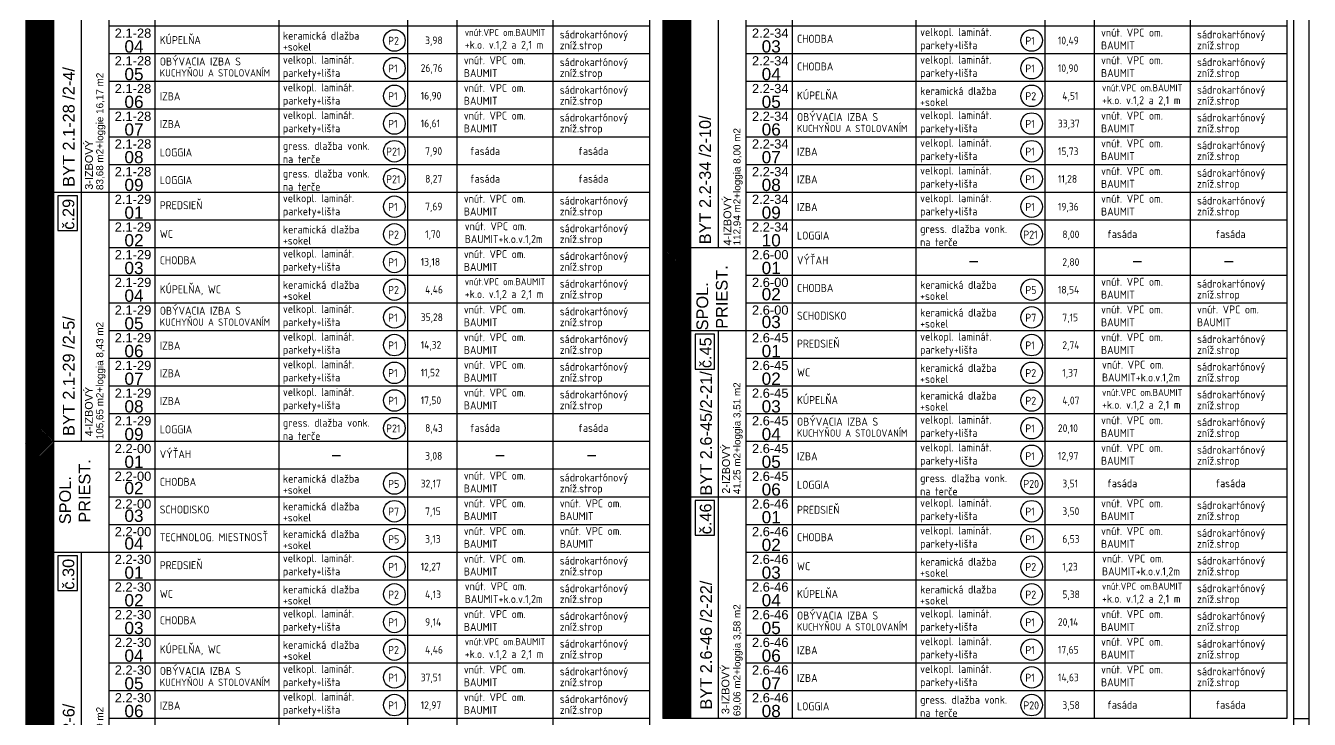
# Model space of a CAD drawing. Extents: x 4511820 to 5180432, y -1526536 to -944957.
# Drawn here: x 5044187 to 5065037, y -1248391 to -1237118 of the extents above; entities that cross this region are included whole.
import ezdxf

# ---------------------------------------------------------------- set-up
doc = ezdxf.new("R2010")
doc.units = 0
doc.header["$MEASUREMENT"] = 0
for name, color, linetype in [('MÚRY', 1, 'CONTINUOUS'), ('TENKÁ', 7, 'CONTINUOUS'), ('ŠRAFY', 82, 'CONTINUOUS')]:
    doc.layers.add(name, color=color, linetype=linetype)
doc.styles.add('ARIAL', font='arial.ttf')
doc.styles.add('Style-Arial', font='arial.ttf')
doc.styles.add('STYLE1', font='isocp.shx')
pattern_1 = [(45, (150, 696.816), (-13.25825215, 13.25825215), [])]
pattern_2 = [(45, (0, 696.816), (-13.25825215, 13.25825215), [])]

msp = doc.modelspace()

# ---------------------------------------------------------------- hatches: boundary and pattern name
at = {"layer": 'ŠRAFY'}
h = msp.add_hatch(dxfattribs=at)
h.set_pattern_fill('ANSI31', color=132, scale=150)
h.set_pattern_definition(pattern_1)
h.paths.add_polyline_path([(5044637, -1243877.635), (5044637, -1224077.635), (5044187, -1224077.635), (5044187, -1243877.635)])
h.paths.add_polyline_path([(5044281.769, -1234772.69), (5044281.769, -1233341.209), (5044573.379, -1233341.209), (5044573.379, -1234772.69)], flags=24)
h = msp.add_hatch(dxfattribs=at)
h.set_pattern_fill('ANSI31', color=213, scale=150)
h.set_pattern_definition(pattern_2)
h.paths.add_polyline_path([(5054987, -1240727.635), (5054987, -1224077.635), (5054537, -1224077.635), (5054537, -1240727.635)])
h.paths.add_polyline_path([(5054631.769, -1233734.19), (5054631.769, -1232267.975), (5054923.379, -1232267.975), (5054923.379, -1233734.19)], flags=24)
h = msp.add_hatch(dxfattribs=at)
h.set_pattern_fill('ANSI31', color=63, scale=150)
h.set_pattern_definition(pattern_2)
h.paths.add_polyline_path([(5054987, -1240727.635), (5054537, -1240727.635), (5054537, -1248377.635), (5054987, -1248377.635)])
h.paths.add_polyline_path([(5054631.769, -1245184.69), (5054631.769, -1243716.661), (5054923.379, -1243716.661), (5054923.379, -1245184.69)], flags=24)
h = msp.add_hatch(dxfattribs=at)
h.set_pattern_fill('ANSI31', color=213, scale=150)
h.set_pattern_definition(pattern_1)
h.paths.add_polyline_path([(5044187, -1250177.635), (5044637, -1250177.635), (5044637, -1245677.635), (5044637, -1243877.635), (5044187, -1243877.635)])
h.paths.add_polyline_path([(5044281.769, -1248130.19), (5044281.769, -1246663.975), (5044573.379, -1246663.975), (5044573.379, -1248130.19)], flags=24)

# ---------------------------------------------------------------- linework, layer by layer
at = {"layer": 'MÚRY', "ltscale": 0.25}
for p, q in [((5054319.714, -1239827.635), (5044637, -1239827.635)), ((5064669.714, -1240727.635), (5054537, -1240727.635)), ((5064669.714, -1242077.635), (5054987, -1242077.635)), ((5064669.714, -1242077.635), (5054987, -1242077.635)), ((5054319.714, -1243877.635), (5044187, -1243877.635)), ((5064669.714, -1244777.635), (5054987, -1244777.635)), ((5064669.714, -1244777.635), (5054987, -1244777.635)), ((5064669.714, -1244777.635), (5054987, -1244777.635)), ((5054319.714, -1245677.635), (5044637, -1245677.635)), ((5064669.714, -1248377.635), (5054537, -1248377.635)), ((5064669.714, -1248377.635), (5054537, -1248377.635))]:
    msp.add_line(p, q, dxfattribs=at)
at = {"layer": 'TENKÁ', "color": 7}
for p, q in [((5065037, -1263227.635), (5065037, -1222575.281)), ((5064787, -1262977.635), (5064787, -1222825.281))]:
    msp.add_line(p, q, dxfattribs=at)
at = {"layer": 'TENKÁ', "linetype": 'Continuous'}
for p, q in [((5046287, -1223427.635), (5046287, -1250177.635)), ((5056637, -1223427.635), (5056637, -1248377.635)), ((5064669.714, -1241177.635), (5055887, -1241177.635)), ((5064669.714, -1241627.635), (5055887, -1241627.635)), ((5054319.714, -1244327.635), (5045537, -1244327.635)), ((5054319.714, -1244777.635), (5045537, -1244777.635)), ((5054319.714, -1245227.635), (5045537, -1245227.635))]:
    msp.add_line(p, q, dxfattribs=at)
at = {"layer": 'TENKÁ', "ltscale": 0.25}
for p, q in [((5048296.88, -1223427.635), (5048296.88, -1250177.635)), ((5050390.188, -1223427.635), (5050390.188, -1250177.635)), ((5051195.393, -1250177.635), (5051195.393, -1223427.635)), ((5052754.225, -1250177.635), (5052754.225, -1223427.635)), ((5058646.88, -1223427.635), (5058646.88, -1248377.635)), ((5060740.188, -1223427.635), (5060740.188, -1248377.635)), ((5061545.393, -1248377.635), (5061545.393, -1223427.635)), ((5063104.225, -1248377.635), (5063104.225, -1223427.635)), ((5044187, -1224077.635), (5044187, -1250177.635)), ((5044637, -1224077.635), (5044637, -1250177.635)), ((5045537, -1224077.635), (5045537, -1250177.635)), ((5054319.714, -1224077.635), (5054319.714, -1250177.635)), ((5054537, -1224077.635), (5054537, -1248377.635)), ((5054987, -1224077.635), (5054987, -1248377.635)), ((5055437, -1224077.635), (5055437, -1240727.635)), ((5055887, -1224077.635), (5055887, -1248377.635)), ((5064669.714, -1224077.635), (5064669.714, -1248377.635)), ((5045087, -1225427.635), (5045087, -1243877.635)), ((5053684.174, -1237127.635), (5045537, -1237127.635)), ((5054319.714, -1237127.635), (5045537, -1237127.635)), ((5064034.174, -1237127.635), (5055887, -1237127.635)), ((5064669.714, -1237127.635), (5055887, -1237127.635)), ((5053684.174, -1237577.635), (5045537, -1237577.635)), ((5054319.714, -1237577.635), (5045537, -1237577.635)), ((5064034.174, -1237577.635), (5055887, -1237577.635)), ((5064669.714, -1237577.635), (5055887, -1237577.635)), ((5053684.174, -1238027.635), (5045537, -1238027.635)), ((5054319.714, -1238027.635), (5045537, -1238027.635)), ((5064034.174, -1238027.635), (5055887, -1238027.635)), ((5064669.714, -1238027.635), (5055887, -1238027.635)), ((5054319.714, -1238477.635), (5045537, -1238477.635)), ((5064034.174, -1238477.635), (5055887, -1238477.635)), ((5064669.714, -1238477.635), (5055887, -1238477.635)), ((5054319.714, -1238927.635), (5045537, -1238927.635)), ((5064669.714, -1238927.635), (5055887, -1238927.635)), ((5054319.714, -1239377.635), (5045537, -1239377.635)), ((5064669.714, -1239377.635), (5055887, -1239377.635)), ((5064669.714, -1239827.635), (5055887, -1239827.635)), ((5053684.174, -1240277.635), (5045537, -1240277.635)), ((5054319.714, -1240277.635), (5045537, -1240277.635)), ((5064669.714, -1240277.635), (5055887, -1240277.635)), ((5053684.174, -1240727.635), (5045537, -1240727.635)), ((5054319.714, -1240727.635), (5045537, -1240727.635)), ((5053684.174, -1241177.635), (5045537, -1241177.635)), ((5054319.714, -1241177.635), (5045537, -1241177.635)), ((5053684.174, -1241627.635), (5045537, -1241627.635)), ((5054319.714, -1241627.635), (5045537, -1241627.635)), ((5053684.174, -1242077.635), (5045537, -1242077.635)), ((5054319.714, -1242077.635), (5045537, -1242077.635)), ((5055437, -1242077.635), (5055437, -1248377.635)), ((5054319.714, -1242527.635), (5045537, -1242527.635)), ((5064034.174, -1242527.635), (5055887, -1242527.635)), ((5064669.714, -1242527.635), (5055887, -1242527.635)), ((5054319.714, -1242977.635), (5045537, -1242977.635)), ((5064034.174, -1242977.635), (5055887, -1242977.635)), ((5064669.714, -1242977.635), (5055887, -1242977.635)), ((5054319.714, -1243427.635), (5045537, -1243427.635)), ((5064034.174, -1243427.635), (5055887, -1243427.635)), ((5064669.714, -1243427.635), (5055887, -1243427.635)), ((5064034.174, -1243877.635), (5055887, -1243877.635)), ((5064669.714, -1243877.635), (5055887, -1243877.635)), ((5064034.174, -1244327.635), (5055887, -1244327.635)), ((5064669.714, -1244327.635), (5055887, -1244327.635)), ((5064034.174, -1245227.635), (5055887, -1245227.635)), ((5064669.714, -1245227.635), (5055887, -1245227.635)), ((5045087, -1245677.635), (5045087, -1250177.635)), ((5064034.174, -1245677.635), (5055887, -1245677.635)), ((5064669.714, -1245677.635), (5055887, -1245677.635)), ((5053684.174, -1246127.635), (5045537, -1246127.635)), ((5054319.714, -1246127.635), (5045537, -1246127.635)), ((5064034.174, -1246127.635), (5055887, -1246127.635)), ((5064669.714, -1246127.635), (5055887, -1246127.635)), ((5053684.174, -1246577.635), (5045537, -1246577.635)), ((5054319.714, -1246577.635), (5045537, -1246577.635)), ((5064034.174, -1246577.635), (5055887, -1246577.635)), ((5064669.714, -1246577.635), (5055887, -1246577.635)), ((5053684.174, -1247027.635), (5045537, -1247027.635)), ((5054319.714, -1247027.635), (5045537, -1247027.635)), ((5064034.174, -1247027.635), (5055887, -1247027.635)), ((5064669.714, -1247027.635), (5055887, -1247027.635)), ((5053684.174, -1247477.635), (5045537, -1247477.635)), ((5054319.714, -1247477.635), (5045537, -1247477.635)), ((5064669.714, -1247477.635), (5055887, -1247477.635)), ((5053684.174, -1247927.635), (5045537, -1247927.635)), ((5054319.714, -1247927.635), (5045537, -1247927.635)), ((5064669.714, -1247927.635), (5055887, -1247927.635)), ((5054319.714, -1248377.635), (5045537, -1248377.635)), ((5064787, -1248377.635), (5065037, -1248377.635))]:
    msp.add_line(p, q, dxfattribs=at)
at = {"layer": 'TENKÁ'}
for p, q in [((5059514.714, -1240952.718), (5059652.214, -1240952.718)), ((5062173.714, -1240952.718), (5062311.214, -1240952.718)), ((5063660.714, -1240952.718), (5063798.214, -1240952.718)), ((5049164.714, -1244102.718), (5049302.214, -1244102.718)), ((5051823.714, -1244102.718), (5051961.214, -1244102.718)), ((5053310.714, -1244102.718), (5053448.214, -1244102.718))]:
    msp.add_line(p, q, dxfattribs=at)
at = {"layer": 'TENKÁ', "ltscale": 0.25}
for points in [[(5045026.214, -1239883.218), (5044710.214, -1239883.218), (5044710.214, -1240447.718), (5045026.214, -1240447.718)], [(5055376.214, -1242133.218), (5055060.214, -1242133.218), (5055060.214, -1242697.718), (5055376.214, -1242697.718)], [(5055376.214, -1244833.218), (5055060.214, -1244833.218), (5055060.214, -1245397.718), (5055376.214, -1245397.718)], [(5045026.214, -1245733.218), (5044710.214, -1245733.218), (5044710.214, -1246297.718), (5045026.214, -1246297.718)]]:
    msp.add_lwpolyline(points, close=True, dxfattribs=at)
for centre in [(5050176.714, -1237358.91), (5060526.714, -1237358.91), (5050176.714, -1237808.91), (5060526.714, -1237808.91), (5050176.714, -1238258.91), (5060526.714, -1238258.91), (5050176.714, -1238708.91), (5060526.714, -1238708.91), (5050176.714, -1239158.91), (5060526.714, -1239158.91), (5050176.714, -1239608.91), (5060526.714, -1239608.91), (5050176.714, -1240058.91), (5060526.714, -1240058.91), (5050176.714, -1240508.91), (5060526.714, -1240508.91), (5050176.714, -1240958.91), (5050176.714, -1241408.91), (5060526.714, -1241408.91), (5050176.714, -1241858.91), (5060526.714, -1241858.91), (5050176.714, -1242308.91), (5060526.714, -1242308.91), (5050176.714, -1242758.91), (5060526.714, -1242758.91), (5050176.714, -1243208.91), (5060526.714, -1243208.91), (5050176.714, -1243658.91), (5060526.714, -1243658.91), (5060526.714, -1244108.91), (5050176.714, -1244558.91), (5060526.714, -1244558.91), (5050176.714, -1245008.91), (5060526.714, -1245008.91), (5050176.714, -1245458.91), (5060526.714, -1245458.91), (5050176.714, -1245908.91), (5060526.714, -1245908.91), (5050176.714, -1246358.91), (5060526.714, -1246358.91), (5050176.714, -1246808.91), (5060526.714, -1246808.91), (5050176.714, -1247258.91), (5060526.714, -1247258.91), (5050176.714, -1247708.91), (5060526.714, -1247708.91), (5050176.714, -1248158.91), (5060526.714, -1248158.91)]:
    msp.add_circle(centre, 175, dxfattribs=at)

# ---------------------------------------------------------------- texts
at = {"layer": 'TENKÁ', "lineweight": 40, "ltscale": 0.25, "style": 'ARIAL'}
for s, height, p in [('2.1-28', 150, (5045633.769, -1237314.905)), ('2.2-34', 150, (5055983.769, -1237314.905)), ('04', 200, (5045791.311, -1237555.405)), ('03', 200, (5056141.311, -1237555.405)), ('2.1-28', 150, (5045633.769, -1237764.905)), ('2.2-34', 150, (5055983.769, -1237764.905)), ('05', 200, (5045791.311, -1238005.405)), ('04', 200, (5056141.311, -1238005.405)), ('2.1-28', 150, (5045633.769, -1238214.905)), ('2.2-34', 150, (5055983.769, -1238214.905)), ('06', 200, (5045791.311, -1238455.405)), ('05', 200, (5056141.311, -1238455.405)), ('2.1-28', 150, (5045633.769, -1238664.905)), ('2.2-34', 150, (5055983.769, -1238664.905)), ('07', 200, (5045791.311, -1238905.405)), ('06', 200, (5056141.311, -1238905.405)), ('2.1-28', 150, (5045633.769, -1239114.905)), ('2.2-34', 150, (5055983.769, -1239114.905)), ('08', 200, (5045791.311, -1239355.405)), ('07', 200, (5056141.311, -1239355.405)), ('2.1-28', 150, (5045633.769, -1239564.905)), ('2.2-34', 150, (5055983.769, -1239564.905)), ('09', 200, (5045791.311, -1239805.405)), ('08', 200, (5056141.311, -1239805.405)), ('2.1-29', 150, (5045633.769, -1240014.905)), ('2.2-34', 150, (5055983.769, -1240014.905)), ('01', 200, (5045791.311, -1240255.405)), ('09', 200, (5056141.311, -1240255.405)), ('2.1-29', 150, (5045633.769, -1240464.905)), ('2.2-34', 150, (5055983.769, -1240464.905)), ('02', 200, (5045791.311, -1240705.405)), ('10', 200, (5056141.311, -1240705.405)), ('2.1-29', 150, (5045633.769, -1240914.905)), ('2.6-00', 150, (5055983.769, -1240914.905)), ('03', 200, (5045791.311, -1241155.405)), ('01', 200, (5056141.311, -1241155.405)), ('2.1-29', 150, (5045633.769, -1241364.905)), ('04', 200, (5045791.311, -1241605.405)), ('2.6-00', 150, (5055983.769, -1241364.905)), ('02', 200, (5056141.311, -1241581.905)), ('2.1-29', 150, (5045633.769, -1241814.905)), ('2.6-00', 150, (5055983.769, -1241814.905)), ('05', 200, (5045791.311, -1242055.405)), ('03', 200, (5056141.311, -1242031.905)), ('03', 200, (5056141.311, -1242031.905)), ('2.1-29', 150, (5045633.769, -1242264.905)), ('2.6-45', 150, (5055983.769, -1242264.905)), ('06', 200, (5045791.311, -1242505.405)), ('01', 200, (5056141.311, -1242505.405)), ('2.1-29', 150, (5045633.769, -1242714.905)), ('2.6-45', 150, (5055983.769, -1242714.905)), ('07', 200, (5045791.311, -1242955.405)), ('02', 200, (5056141.311, -1242955.405)), ('2.1-29', 150, (5045633.769, -1243164.905)), ('2.6-45', 150, (5055983.769, -1243164.905)), ('08', 200, (5045791.311, -1243405.405)), ('03', 200, (5056141.311, -1243405.405)), ('2.1-29', 150, (5045633.769, -1243614.905)), ('2.6-45', 150, (5055983.769, -1243614.905)), ('09', 200, (5045791.311, -1243855.405)), ('04', 200, (5056141.311, -1243855.405)), ('2.2-00', 150, (5045633.769, -1244064.905)), ('01', 200, (5045791.311, -1244305.405)), ('2.6-45', 150, (5055983.769, -1244064.905)), ('05', 200, (5056141.311, -1244305.405)), ('2.2-00', 150, (5045633.769, -1244514.905)), ('02', 200, (5045791.311, -1244731.905)), ('2.6-45', 150, (5055983.769, -1244514.905)), ('06', 200, (5056141.311, -1244755.405)), ('2.2-00', 150, (5045633.769, -1244964.905)), ('2.6-46', 150, (5055983.769, -1244964.905)), ('03', 200, (5045791.311, -1245181.905)), ('01', 200, (5056141.311, -1245205.405)), ('2.2-00', 150, (5045633.769, -1245414.905)), ('2.6-46', 150, (5055983.769, -1245414.905)), ('04', 200, (5045791.311, -1245631.905)), ('02', 200, (5056141.311, -1245655.405)), ('2.2-30', 150, (5045633.769, -1245864.905)), ('2.6-46', 150, (5055983.769, -1245864.905)), ('01', 200, (5045791.311, -1246105.405)), ('03', 200, (5056141.311, -1246105.405)), ('2.2-30', 150, (5045633.769, -1246314.905)), ('2.6-46', 150, (5055983.769, -1246314.905)), ('02', 200, (5045791.311, -1246555.405)), ('04', 200, (5056141.311, -1246555.405)), ('2.2-30', 150, (5045633.769, -1246764.905)), ('2.6-46', 150, (5055983.769, -1246764.905)), ('03', 200, (5045791.311, -1247005.405)), ('05', 200, (5056141.311, -1247005.405)), ('2.2-30', 150, (5045633.769, -1247214.905)), ('2.6-46', 150, (5055983.769, -1247214.905)), ('04', 200, (5045791.311, -1247455.405)), ('06', 200, (5056141.311, -1247455.405)), ('2.2-30', 150, (5045633.769, -1247664.905)), ('2.6-46', 150, (5055983.769, -1247664.905)), ('05', 200, (5045791.311, -1247905.405)), ('07', 200, (5056141.311, -1247905.405)), ('2.2-30', 150, (5045633.769, -1248114.905)), ('2.6-46', 150, (5055983.769, -1248114.905)), ('06', 200, (5045791.311, -1248355.405)), ('08', 200, (5056141.311, -1248355.405))]:
    msp.add_text(s, height=height, dxfattribs=at).set_placement(p)
at = {"layer": 'TENKÁ', "ltscale": 0.25, "style": 'STYLE1'}
for s, height, p in [('keramická dlažba', 130, (5048365.45, -1237345.042)), ('vnút.VPC om.BAUMIT', 115, (5051319.141, -1237286.049)), ('sádrokartónový', 130, (5052862.939, -1237325.298)), ('velkopl. laminát.', 130, (5058715.45, -1237286.51)), ('vnút. VPC om.', 130, (5061654.107, -1237295.419)), ('sádrokartónový', 130, (5063212.939, -1237325.298)), ('+sokel', 130, (5048365.45, -1237525.524)), ('P2', 130, (5050073.95, -1237429.166)), (' 3,98', 125, (5050603.607, -1237418.919)), ('+k.o. v.1,2 a 2,1 m', 130, (5051319.141, -1237494.157)), ('zníž.strop', 130, (5052862.939, -1237502.007)), ('parkety+lišta', 130, (5058715.45, -1237500.166)), ('P1', 130, (5060423.95, -1237429.166)), ('10,49', 125, (5060953.607, -1237421.919)), ('BAUMIT', 130, (5061654.107, -1237503.528)), ('zníž.strop', 130, (5063212.939, -1237502.007)), ('velkopl. laminát.', 130, (5048365.45, -1237736.51)), ('vnút. VPC om.', 130, (5051304.107, -1237745.419)), ('sádrokartónový', 130, (5052862.939, -1237775.298)), ('velkopl. laminát.', 130, (5058715.45, -1237736.51)), ('vnút. VPC om.', 130, (5061654.107, -1237745.419)), ('sádrokartónový', 130, (5063212.939, -1237775.298)), ('parkety+lišta', 130, (5048365.45, -1237950.166)), ('P1', 130, (5050073.95, -1237879.166)), ('26,76', 125, (5050603.607, -1237868.919)), ('BAUMIT', 130, (5051304.107, -1237953.528)), ('zníž.strop', 130, (5052862.939, -1237952.007)), ('parkety+lišta', 130, (5058715.45, -1237950.166)), ('P1', 130, (5060423.95, -1237879.166)), ('10,90', 125, (5060953.607, -1237871.919)), ('BAUMIT', 130, (5061654.107, -1237953.528)), ('zníž.strop', 130, (5063212.939, -1237952.007)), ('velkopl. laminát.', 130, (5048365.45, -1238186.51)), ('vnút. VPC om.', 130, (5051304.107, -1238195.419)), ('vnút.VPC om.BAUMIT', 115, (5061669.141, -1238186.049)), ('parkety+lišta', 130, (5048365.45, -1238400.166)), ('P1', 130, (5050073.95, -1238329.166)), ('16,90', 125, (5050603.607, -1238318.919)), ('BAUMIT', 130, (5051304.107, -1238403.528)), ('sádrokartónový', 130, (5052862.939, -1238225.298)), ('zníž.strop', 130, (5052862.939, -1238402.007)), ('keramická dlažba', 130, (5058715.45, -1238245.042)), ('P2', 130, (5060423.95, -1238329.166)), (' 4,51', 125, (5060953.607, -1238321.919)), ('+k.o. v.1,2 a 2,1 m', 130, (5061669.141, -1238394.157)), ('sádrokartónový', 130, (5063212.939, -1238225.298)), ('zníž.strop', 130, (5063212.939, -1238402.007)), ('+sokel', 130, (5058715.45, -1238425.524)), ('velkopl. laminát.', 130, (5048365.45, -1238636.51)), ('P1', 130, (5050073.95, -1238779.166)), ('16,61', 125, (5050603.607, -1238768.919)), ('vnút. VPC om.', 130, (5051304.107, -1238645.419)), ('sádrokartónový', 130, (5052862.939, -1238675.298)), ('velkopl. laminát.', 130, (5058715.45, -1238636.51)), ('P1', 130, (5060423.95, -1238779.166)), ('33,37', 125, (5060953.607, -1238771.919)), ('vnút. VPC om.', 130, (5061654.107, -1238645.419)), ('sádrokartónový', 130, (5063212.939, -1238675.298)), ('parkety+lišta', 130, (5048365.45, -1238850.166)), ('BAUMIT', 130, (5051304.107, -1238853.528)), ('zníž.strop', 130, (5052862.939, -1238852.007)), ('parkety+lišta', 130, (5058715.45, -1238850.166)), ('BAUMIT', 130, (5061654.107, -1238853.528)), ('zníž.strop', 130, (5063212.939, -1238852.007)), ('gress. dlažba vonk.', 130, (5048365.45, -1239136.51)), ('P21', 130, (5050040.95, -1239229.166)), (' 7,90', 125, (5050603.607, -1239218.919)), ('fasáda', 130, (5051404.107, -1239219.684)), ('fasáda', 130, (5053162.939, -1239219.684)), ('velkopl. laminát.', 130, (5058715.45, -1239086.51)), ('P1', 130, (5060423.95, -1239229.166)), ('15,73', 125, (5060953.607, -1239221.919)), ('vnút. VPC om.', 130, (5061654.107, -1239095.419)), ('sádrokartónový', 130, (5063212.939, -1239125.298)), ('na terče', 130, (5048365.45, -1239350.166)), ('parkety+lišta', 130, (5058715.45, -1239300.166)), ('BAUMIT', 130, (5061654.107, -1239303.528)), ('zníž.strop', 130, (5063212.939, -1239302.007)), ('gress. dlažba vonk.', 130, (5048365.45, -1239586.51)), ('velkopl. laminát.', 130, (5058715.45, -1239536.51)), ('vnút. VPC om.', 130, (5061654.107, -1239545.419)), ('sádrokartónový', 130, (5063212.939, -1239575.298)), ('na terče', 130, (5048365.45, -1239800.166)), ('P21', 130, (5050040.95, -1239679.166)), (' 8,27', 125, (5050603.607, -1239668.919)), ('fasáda', 130, (5051404.107, -1239669.684)), ('fasáda', 130, (5053162.939, -1239669.684)), ('parkety+lišta', 130, (5058715.45, -1239750.166)), ('P1', 130, (5060423.95, -1239679.166)), ('11,28', 125, (5060953.607, -1239671.919)), ('BAUMIT', 130, (5061654.107, -1239753.528)), ('zníž.strop', 130, (5063212.939, -1239752.007)), ('velkopl. laminát.', 130, (5048365.45, -1239986.51)), ('vnút. VPC om.', 130, (5051304.107, -1239995.419)), ('sádrokartónový', 130, (5052862.939, -1240025.298)), ('velkopl. laminát.', 130, (5058715.45, -1239986.51)), ('vnút. VPC om.', 130, (5061654.107, -1239995.419)), ('sádrokartónový', 130, (5063212.939, -1240025.298)), ('parkety+lišta', 130, (5048365.45, -1240200.166)), ('P1', 130, (5050073.95, -1240129.166)), (' 7,69', 125, (5050603.607, -1240118.919)), ('BAUMIT', 130, (5051304.107, -1240203.528)), ('zníž.strop', 130, (5052862.939, -1240202.007)), ('parkety+lišta', 130, (5058715.45, -1240200.166)), ('P1', 130, (5060423.95, -1240129.166)), ('19,36', 125, (5060953.607, -1240121.919)), ('BAUMIT', 130, (5061654.107, -1240203.528)), ('zníž.strop', 130, (5063212.939, -1240202.007)), ('keramická dlažba', 130, (5048365.45, -1240495.042)), ('vnút. VPC om.', 130, (5051319.141, -1240442.356)), ('sádrokartónový', 130, (5052862.939, -1240475.298)), ('gress. dlažba vonk.', 130, (5058715.45, -1240486.51)), ('+sokel', 130, (5048365.45, -1240675.524)), ('P2', 130, (5050073.95, -1240579.166)), (' 1,70', 125, (5050603.607, -1240568.919)), ('BAUMIT+k.o.v.1,2m', 130, (5051319.141, -1240650.465)), ('zníž.strop', 130, (5052862.939, -1240652.007)), ('na terče', 130, (5058715.45, -1240700.166)), ('P21', 130, (5060390.95, -1240579.166)), (' 8,00', 125, (5060953.607, -1240571.919)), ('fasáda', 130, (5061754.107, -1240569.684)), ('fasáda', 130, (5063512.939, -1240569.684)), ('velkopl. laminát.', 130, (5048365.45, -1240886.51)), ('vnút. VPC om.', 130, (5051304.107, -1240895.419)), ('parkety+lišta', 130, (5048365.45, -1241100.166)), ('P1', 130, (5050073.95, -1241029.166)), ('13,18', 125, (5050603.607, -1241018.919)), ('BAUMIT', 130, (5051304.107, -1241103.528)), ('sádrokartónový', 130, (5052862.939, -1240925.298)), ('zníž.strop', 130, (5052862.939, -1241102.007)), (' 2,80', 125, (5060953.607, -1241021.919)), ('keramická dlažba', 130, (5048365.45, -1241395.042)), ('P2', 130, (5050073.95, -1241479.166)), (' 4,46', 125, (5050603.607, -1241468.919)), ('vnút.VPC om.BAUMIT', 115, (5051319.141, -1241336.049)), ('sádrokartónový', 130, (5052862.939, -1241375.298)), ('P5', 130, (5060423.95, -1241479.166)), ('18,54', 125, (5060953.607, -1241471.919)), ('vnút. VPC om.', 130, (5061654.107, -1241345.419)), ('sádrokartónový', 130, (5063212.939, -1241375.298)), ('+sokel', 130, (5048365.45, -1241575.524)), ('+k.o. v.1,2 a 2,1 m', 130, (5051319.141, -1241544.157)), ('zníž.strop', 130, (5052862.939, -1241552.007)), ('BAUMIT', 130, (5061654.107, -1241553.528)), ('zníž.strop', 130, (5063212.939, -1241552.007)), ('velkopl. laminát.', 130, (5048365.45, -1241786.51)), ('P1', 130, (5050073.95, -1241929.166)), ('35,28', 125, (5050603.607, -1241918.919)), ('vnút. VPC om.', 130, (5051304.107, -1241795.419)), ('sádrokartónový', 130, (5052862.939, -1241825.298)), ('P7', 130, (5060423.95, -1241929.166)), (' 7,15', 125, (5060953.607, -1241921.919)), ('vnút. VPC om.', 130, (5061654.107, -1241795.419)), ('vnút. VPC om.', 130, (5063212.939, -1241795.419)), ('parkety+lišta', 130, (5048365.45, -1242000.166)), ('BAUMIT', 130, (5051304.107, -1242003.528)), ('zníž.strop', 130, (5052862.939, -1242002.007)), ('BAUMIT', 130, (5061654.107, -1242003.528)), ('BAUMIT', 130, (5063212.939, -1242003.528)), ('velkopl. laminát.', 130, (5048365.45, -1242236.51)), ('vnút. VPC om.', 130, (5051304.107, -1242245.419)), ('sádrokartónový', 130, (5052862.939, -1242275.298)), ('velkopl. laminát.', 130, (5058715.45, -1242236.51)), ('vnút. VPC om.', 130, (5061654.107, -1242245.419)), ('sádrokartónový', 130, (5063212.939, -1242275.298)), ('parkety+lišta', 130, (5048365.45, -1242450.166)), ('P1', 130, (5050073.95, -1242379.166)), ('14,32', 125, (5050603.607, -1242368.919)), ('BAUMIT', 130, (5051304.107, -1242453.528)), ('zníž.strop', 130, (5052862.939, -1242452.007)), ('parkety+lišta', 130, (5058715.45, -1242450.166)), ('P1', 130, (5060423.95, -1242379.166)), (' 2,74', 125, (5060953.607, -1242371.919)), ('BAUMIT', 130, (5061654.107, -1242453.528)), ('zníž.strop', 130, (5063212.939, -1242452.007)), ('velkopl. laminát.', 130, (5048365.45, -1242686.51)), ('vnút. VPC om.', 130, (5051304.107, -1242695.419)), ('sádrokartónový', 130, (5052862.939, -1242725.298)), ('keramická dlažba', 130, (5058715.45, -1242745.042)), ('vnút. VPC om.', 130, (5061669.141, -1242692.356)), ('sádrokartónový', 130, (5063212.939, -1242725.298)), ('parkety+lišta', 130, (5048365.45, -1242900.166)), ('P1', 130, (5050073.95, -1242829.166)), ('11,52', 125, (5050603.607, -1242818.919)), ('BAUMIT', 130, (5051304.107, -1242903.528)), ('zníž.strop', 130, (5052862.939, -1242902.007)), ('+sokel', 130, (5058715.45, -1242925.524)), ('P2', 130, (5060423.95, -1242829.166)), (' 1,37', 125, (5060953.607, -1242821.919)), ('BAUMIT+k.o.v.1,2m', 130, (5061669.141, -1242900.465)), ('zníž.strop', 130, (5063212.939, -1242902.007)), ('velkopl. laminát.', 130, (5048365.45, -1243136.51)), ('vnút. VPC om.', 130, (5051304.107, -1243145.419)), ('sádrokartónový', 130, (5052862.939, -1243175.298)), ('keramická dlažba', 130, (5058715.45, -1243195.042)), ('vnút.VPC om.BAUMIT', 115, (5061669.141, -1243136.049)), ('sádrokartónový', 130, (5063212.939, -1243175.298)), ('parkety+lišta', 130, (5048365.45, -1243350.166)), ('P1', 130, (5050073.95, -1243279.166)), ('17,50', 125, (5050603.607, -1243268.919)), ('BAUMIT', 130, (5051304.107, -1243353.528)), ('zníž.strop', 130, (5052862.939, -1243352.007)), ('+sokel', 130, (5058715.45, -1243375.524)), ('P2', 130, (5060423.95, -1243279.166)), (' 4,07', 125, (5060953.607, -1243271.919)), ('+k.o. v.1,2 a 2,1 m', 130, (5061669.141, -1243344.157)), ('zníž.strop', 130, (5063212.939, -1243352.007)), ('velkopl. laminát.', 130, (5058715.45, -1243586.51)), ('vnút. VPC om.', 130, (5061654.107, -1243595.419)), ('sádrokartónový', 130, (5063212.939, -1243625.298)), ('gress. dlažba vonk.', 130, (5048365.45, -1243636.51)), ('P21', 130, (5050040.95, -1243729.166)), (' 8,43', 125, (5050603.607, -1243718.919)), ('fasáda', 130, (5051404.107, -1243719.684)), ('fasáda', 130, (5053162.939, -1243719.684)), ('parkety+lišta', 130, (5058715.45, -1243800.166)), ('P1', 130, (5060423.95, -1243729.166)), ('20,10', 125, (5060953.607, -1243721.919)), ('BAUMIT', 130, (5061654.107, -1243803.528)), ('zníž.strop', 130, (5063212.939, -1243802.007)), ('na terče', 130, (5048365.45, -1243850.166)), ('velkopl. laminát.', 130, (5058715.45, -1244036.51)), (' 3,08', 125, (5050603.607, -1244171.919)), ('parkety+lišta', 130, (5058715.45, -1244250.166)), ('P1', 130, (5060423.95, -1244179.166)), ('12,97', 125, (5060953.607, -1244171.919)), ('vnút. VPC om.', 130, (5061654.107, -1244045.419)), ('sádrokartónový', 130, (5063212.939, -1244075.298)), ('zníž.strop', 130, (5063212.939, -1244252.007)), ('BAUMIT', 130, (5061654.107, -1244253.528)), ('P5', 130, (5050073.95, -1244629.166)), ('32,17', 125, (5050603.607, -1244621.919)), ('vnút. VPC om.', 130, (5051304.107, -1244495.419)), ('sádrokartónový', 130, (5052862.939, -1244525.298)), ('gress. dlažba vonk.', 130, (5058715.45, -1244536.51)), ('P20', 130, (5060390.95, -1244629.166)), (' 3,51', 125, (5060953.607, -1244621.919)), ('fasáda', 130, (5061754.107, -1244619.684)), ('fasáda', 130, (5063512.939, -1244619.684)), ('BAUMIT', 130, (5051304.107, -1244703.528)), ('zníž.strop', 130, (5052862.939, -1244702.007)), ('na terče', 130, (5058715.45, -1244750.166)), ('P7', 130, (5050073.95, -1245079.166)), (' 7,15', 125, (5050603.607, -1245071.919)), ('vnút. VPC om.', 130, (5051304.107, -1244945.419)), ('vnút. VPC om.', 130, (5052862.939, -1244945.419)), ('velkopl. laminát.', 130, (5058715.45, -1244936.51)), ('P1', 130, (5060423.95, -1245079.166)), (' 3,50', 125, (5060953.607, -1245071.919)), ('vnút. VPC om.', 130, (5061654.107, -1244945.419)), ('sádrokartónový', 130, (5063212.939, -1244975.298)), ('BAUMIT', 130, (5051304.107, -1245153.528)), ('BAUMIT', 130, (5052862.939, -1245153.528)), ('parkety+lišta', 130, (5058715.45, -1245150.166)), ('BAUMIT', 130, (5061654.107, -1245153.528)), ('zníž.strop', 130, (5063212.939, -1245152.007)), ('vnút. VPC om.', 130, (5051304.107, -1245395.419)), ('vnút. VPC om.', 130, (5052862.939, -1245395.419)), ('velkopl. laminát.', 130, (5058715.45, -1245386.51)), ('vnút. VPC om.', 130, (5061654.107, -1245395.419)), ('sádrokartónový', 130, (5063212.939, -1245425.298)), ('P5', 130, (5050073.95, -1245529.166)), (' 3,13', 125, (5050603.607, -1245521.919)), ('BAUMIT', 130, (5051304.107, -1245603.528)), ('BAUMIT', 130, (5052862.939, -1245603.528)), ('parkety+lišta', 130, (5058715.45, -1245600.166)), ('P1', 130, (5060423.95, -1245529.166)), (' 6,53', 125, (5060953.607, -1245521.919)), ('BAUMIT', 130, (5061654.107, -1245603.528)), ('zníž.strop', 130, (5063212.939, -1245602.007)), ('velkopl. laminát.', 130, (5048365.45, -1245836.51)), ('vnút. VPC om.', 130, (5051304.107, -1245845.419)), ('sádrokartónový', 130, (5052862.939, -1245875.298)), ('keramická dlažba', 130, (5058715.45, -1245895.042)), ('vnút. VPC om.', 130, (5061669.141, -1245842.356)), ('sádrokartónový', 130, (5063212.939, -1245875.298)), ('parkety+lišta', 130, (5048365.45, -1246050.166)), ('P1', 130, (5050073.95, -1245979.166)), ('12,27', 125, (5050603.607, -1245971.919)), ('BAUMIT', 130, (5051304.107, -1246053.528)), ('zníž.strop', 130, (5052862.939, -1246052.007)), ('+sokel', 130, (5058715.45, -1246075.524)), ('P2', 130, (5060423.95, -1245979.166)), (' 1,23', 125, (5060953.607, -1245971.919)), ('BAUMIT+k.o.v.1,2m', 130, (5061669.141, -1246050.465)), ('zníž.strop', 130, (5063212.939, -1246052.007)), ('vnút. VPC om.', 130, (5051319.141, -1246292.356)), ('sádrokartónový', 130, (5052862.939, -1246325.298)), ('vnút.VPC om.BAUMIT', 115, (5061669.141, -1246286.049)), ('sádrokartónový', 130, (5063212.939, -1246325.298)), ('+sokel', 130, (5048365.45, -1246525.524)), ('keramická dlažba', 130, (5048365.45, -1246345.042)), ('P2', 130, (5050073.95, -1246429.166)), (' 4,13', 125, (5050603.607, -1246421.919)), ('BAUMIT+k.o.v.1,2m', 130, (5051319.141, -1246500.465)), ('zníž.strop', 130, (5052862.939, -1246502.007)), ('+sokel', 130, (5058715.45, -1246525.524)), ('keramická dlažba', 130, (5058715.45, -1246345.042)), ('P2', 130, (5060423.95, -1246429.166)), (' 5,38', 125, (5060953.607, -1246421.919)), ('+k.o. v.1,2 a 2,1 m', 130, (5061669.141, -1246494.157)), ('zníž.strop', 130, (5063212.939, -1246502.007)), ('velkopl. laminát.', 130, (5048365.45, -1246736.51)), ('vnút. VPC om.', 130, (5051304.107, -1246745.419)), ('velkopl. laminát.', 130, (5058715.45, -1246736.51)), ('vnút. VPC om.', 130, (5061654.107, -1246745.419)), ('parkety+lišta', 130, (5048365.45, -1246950.166)), ('P1', 130, (5050073.95, -1246879.166)), (' 9,14', 125, (5050603.607, -1246871.919)), ('BAUMIT', 130, (5051304.107, -1246953.528)), ('sádrokartónový', 130, (5052862.939, -1246775.298)), ('zníž.strop', 130, (5052862.939, -1246952.007)), ('parkety+lišta', 130, (5058715.45, -1246950.166)), ('P1', 130, (5060423.95, -1246879.166)), ('20,14', 125, (5060953.607, -1246871.919)), ('BAUMIT', 130, (5061654.107, -1246953.528)), ('sádrokartónový', 130, (5063212.939, -1246775.298)), ('zníž.strop', 130, (5063212.939, -1246952.007)), ('keramická dlažba', 130, (5048365.45, -1247245.042)), ('P2', 130, (5050073.95, -1247329.166)), (' 4,46', 125, (5050603.607, -1247321.919)), ('vnút.VPC om.BAUMIT', 115, (5051319.141, -1247186.049)), ('sádrokartónový', 130, (5052862.939, -1247225.298)), ('velkopl. laminát.', 130, (5058715.45, -1247186.51)), ('P1', 130, (5060423.95, -1247329.166)), ('17,65', 125, (5060953.607, -1247321.919)), ('vnút. VPC om.', 130, (5061654.107, -1247195.419)), ('sádrokartónový', 130, (5063212.939, -1247225.298)), ('+sokel', 130, (5048365.45, -1247425.524)), ('+k.o. v.1,2 a 2,1 m', 130, (5051319.141, -1247394.157)), ('zníž.strop', 130, (5052862.939, -1247402.007)), ('parkety+lišta', 130, (5058715.45, -1247400.166)), ('BAUMIT', 130, (5061654.107, -1247403.528)), ('zníž.strop', 130, (5063212.939, -1247402.007)), ('velkopl. laminát.', 130, (5048365.45, -1247636.51)), ('P1', 130, (5050073.95, -1247779.166)), ('37,51', 125, (5050603.607, -1247771.919)), ('vnút. VPC om.', 130, (5051304.107, -1247645.419)), ('sádrokartónový', 130, (5052862.939, -1247675.298)), ('velkopl. laminát.', 130, (5058715.45, -1247636.51)), ('P1', 130, (5060423.95, -1247779.166)), ('14,63', 125, (5060953.607, -1247771.919)), ('vnút. VPC om.', 130, (5061654.107, -1247645.419)), ('sádrokartónový', 130, (5063212.939, -1247675.298)), ('parkety+lišta', 130, (5048365.45, -1247850.166)), ('BAUMIT', 130, (5051304.107, -1247853.528)), ('zníž.strop', 130, (5052862.939, -1247852.007)), ('parkety+lišta', 130, (5058715.45, -1247850.166)), ('BAUMIT', 130, (5061654.107, -1247853.528)), ('zníž.strop', 130, (5063212.939, -1247852.007)), ('velkopl. laminát.', 130, (5048365.45, -1248086.51)), ('vnút. VPC om.', 130, (5051304.107, -1248095.419)), ('sádrokartónový', 130, (5052862.939, -1248125.298)), ('gress. dlažba vonk.', 130, (5058715.45, -1248136.51)), ('parkety+lišta', 130, (5048365.45, -1248300.166)), ('P1', 130, (5050073.95, -1248229.166)), ('12,97', 125, (5050603.607, -1248221.919)), ('BAUMIT', 130, (5051304.107, -1248303.528)), ('zníž.strop', 130, (5052862.939, -1248302.007)), ('na terče', 130, (5058715.45, -1248350.166)), ('P20', 130, (5060390.95, -1248229.166)), (' 3,58', 125, (5060953.607, -1248221.919)), ('fasáda', 130, (5061754.107, -1248219.684)), ('fasáda', 130, (5063512.939, -1248219.684))]:
    msp.add_text(s, height=height, dxfattribs=at).set_placement(p)
at = {"layer": 'TENKÁ', "linetype": 'Continuous', "style": 'STYLE1'}
for s, height, p in [('KÚPELŇA', 130, (5046365.377, -1237417.859)), ('CHODBA', 130, (5056715.377, -1237395.832)), ('OBÝVACIA IZBA S ', 130, (5046365.377, -1237765.587)), ('KUCHYŇOU A STOLOVANÍM', 118, (5046365.377, -1237944.587)), ('CHODBA', 130, (5056715.377, -1237845.832)), ('IZBA', 130, (5046365.377, -1238332.223)), ('KÚPELŇA', 130, (5056715.377, -1238317.859)), ('IZBA', 130, (5046365.377, -1238782.223)), ('KUCHYŇOU A STOLOVANÍM', 118, (5056715.377, -1238847.587)), ('OBÝVACIA IZBA S ', 130, (5056715.377, -1238668.587)), ('LOGGIA', 130, (5046365.377, -1239243.587)), ('IZBA', 130, (5056715.377, -1239232.223)), ('IZBA', 130, (5056715.377, -1239232.223)), ('LOGGIA', 130, (5046365.377, -1239693.587)), ('IZBA', 130, (5056715.377, -1239682.223)), ('PREDSIEŇ', 130, (5046365.377, -1240100.509)), ('IZBA', 130, (5056715.377, -1240132.223)), ('WC', 130, (5046365.377, -1240566.789)), ('LOGGIA', 130, (5056715.377, -1240593.587)), ('CHODBA', 130, (5046365.377, -1240995.832)), ('VÝŤAH', 130, (5056715.377, -1240995.832)), ('KÚPELŇA, WC', 130, (5046365.377, -1241467.859)), ('CHODBA', 130, (5056715.377, -1241445.832)), ('keramická dlažba', 130, (5058715.45, -1241395.042)), ('+sokel', 130, (5058715.45, -1241575.524)), ('OBÝVACIA IZBA S ', 130, (5046365.377, -1241815.587)), ('SCHODISKO', 130, (5056715.377, -1241895.832)), ('keramická dlažba', 130, (5058715.45, -1241845.042)), ('KUCHYŇOU A STOLOVANÍM', 118, (5046365.377, -1241994.587)), ('+sokel', 130, (5058715.45, -1242025.524)), ('+sokel', 130, (5058715.45, -1242025.524)), ('PREDSIEŇ', 130, (5056715.377, -1242350.509)), ('IZBA', 130, (5046365.377, -1242382.223)), ('IZBA', 130, (5046365.377, -1242832.223)), ('WC', 130, (5056715.377, -1242816.789)), ('IZBA', 130, (5046365.377, -1243282.223)), ('KÚPELŇA', 130, (5056715.377, -1243267.859)), ('OBÝVACIA IZBA S ', 130, (5056715.377, -1243618.587)), ('LOGGIA', 130, (5046365.377, -1243743.587)), ('KUCHYŇOU A STOLOVANÍM', 118, (5056715.377, -1243797.587)), ('VÝŤAH', 130, (5046365.377, -1244145.832)), ('IZBA', 130, (5056715.377, -1244182.223)), ('CHODBA', 130, (5046365.377, -1244595.832)), ('keramická dlažba', 130, (5048365.45, -1244545.042)), ('LOGGIA', 130, (5056715.377, -1244643.587)), ('+sokel', 130, (5048365.45, -1244725.524)), ('SCHODISKO', 130, (5046365.377, -1245045.832)), ('keramická dlažba', 130, (5048365.45, -1244995.042)), ('PREDSIEŇ', 130, (5056715.377, -1245050.509)), ('+sokel', 130, (5048365.45, -1245175.524)), ('TECHNOLOG. MIESTNOSŤ', 130, (5046365.377, -1245495.832)), ('keramická dlažba', 130, (5048365.45, -1245445.042)), ('CHODBA', 130, (5056715.377, -1245495.832)), ('+sokel', 130, (5048365.45, -1245625.524)), ('PREDSIEŇ', 130, (5046365.377, -1245950.509)), ('WC', 130, (5056715.377, -1245966.789)), ('WC', 130, (5046365.377, -1246416.789)), ('KÚPELŇA', 130, (5056715.377, -1246417.859)), ('OBÝVACIA IZBA S ', 130, (5056715.377, -1246768.587)), ('CHODBA', 130, (5046365.377, -1246845.832)), ('KUCHYŇOU A STOLOVANÍM', 118, (5056715.377, -1246947.587)), ('KÚPELŇA, WC', 130, (5046365.377, -1247317.859)), ('IZBA', 130, (5056715.377, -1247332.223)), ('OBÝVACIA IZBA S ', 130, (5046365.377, -1247668.587)), ('IZBA', 130, (5056715.377, -1247782.223)), ('KUCHYŇOU A STOLOVANÍM', 118, (5046365.377, -1247847.587)), ('IZBA', 130, (5046365.377, -1248232.223)), ('LOGGIA', 130, (5056715.377, -1248243.587))]:
    msp.add_text(s, height=height, dxfattribs=at).set_placement(p)
at = {"layer": 'TENKÁ', "ltscale": 0.25, "style": 'Style-Arial'}
for s, height, p in [('BYT 2.1-28 /2-4/', 190, (5044980.639, -1239737.856)), ('83,68 m2+loggie 16,17 m2', 115, (5045447.43, -1239789.064)), ('BYT 2.2-34 /2-10/', 190, (5055317.639, -1240670.405)), ('112,94 m2+loggia 8,00 m2', 115, (5055797.43, -1240689.064)), ('3-IZBOVÝ ', 126.36, (5045278.43, -1239784.064)), ('č.29', 190, (5044976.32, -1240433.744)), ('4-IZBOVÝ ', 126.36, (5055648.43, -1240689.564)), ('PRIEST.', 190, (5055588.323, -1242044.709)), ('SPOL.', 190, (5055272.375, -1242069.925)), ('BYT 2.1-29 /2-5/', 190, (5044980.639, -1243786.356)), ('105,65 m2+loggia 8,43 m2', 115, (5045447.43, -1243839.064)), ('č.45', 190, (5055326.32, -1242683.744)), ('BYT 2.6-45/2-21/', 190, (5055333.139, -1244753.856)), ('4-IZBOVÝ ', 126.36, (5045276.43, -1243791.064)), ('41,25 m2+loggia 3,51 m2', 115, (5055797.43, -1244731.564)), ('VCHOD č.6', 190, (5054872.639, -1245138.356)), ('2-IZBOVÝ ', 126.36, (5055625.93, -1244723.564)), ('PRIEST.', 190, (5045238.323, -1245194.709)), ('SPOL.', 190, (5044922.375, -1245219.925)), ('č.46', 190, (5055326.32, -1245383.744)), ('č.30', 190, (5044976.32, -1246283.744)), ('BYT 2.6-46 /2-22/', 190, (5055333.139, -1248231.356)), ('69,06 m2+loggia 3,58 m2', 115, (5055797.43, -1248339.064)), ('VCHOD č.2', 190, (5044522.639, -1248083.856)), ('3-IZBOVÝ ', 126.36, (5055616.93, -1248305.064)), ('BYT 2.2-30 /2-6/', 190, (5044980.639, -1250083.856)), ('116,25  m2+loggia 8,29 m2', 115, (5045447.43, -1250139.064))]:
    msp.add_text(s, height=height, rotation=90, dxfattribs=at).set_placement(p)

doc.saveas('drawing.dxf')
